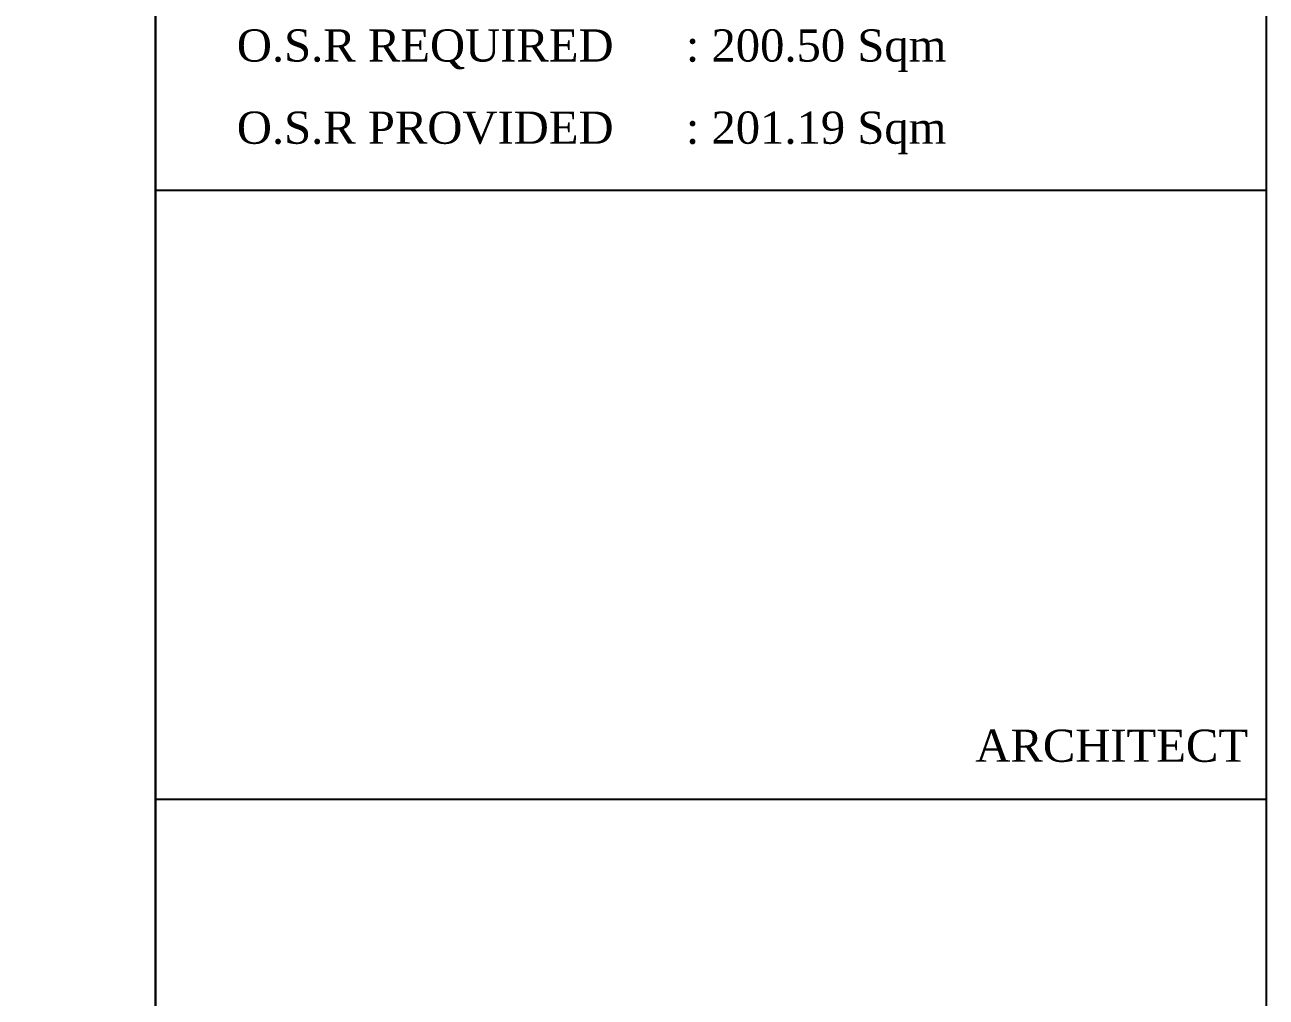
# Model space of a CAD drawing. Header units: metres. Extents: x 3660 to 3928, y -2018 to -1928.
# Drawn here: x 3748.22 to 3765.78, y -1991.59 to -1977.84 of the extents above; entities that cross this region are included whole.
import ezdxf

# ---------------------------------------------------------------- set-up
doc = ezdxf.new("R2010")
doc.units = ezdxf.units.M
doc.header["$LTSCALE"] = 2
doc.linetypes.add('CONTINOUS', pattern=[0])
doc.linetypes.add('PHANTOM', pattern=[2.5, 1.25, -0.25, 0.25, -0.25, 0.25, -0.25])
doc.layers.add('3', color=4, linetype='PHANTOM')
doc.styles.add('ANAND', font='times.ttf')

msp = doc.modelspace()

# ---------------------------------------------------------------- linework, layer by layer
at = {"linetype": 'CONTINOUS', "extrusion": (6.20985e-10, 1.01595e-05, 1)}
msp.add_line((3750.06695, -1980.18205, 0.02604), (3765.77929, -1980.18191, 0.02471), dxfattribs=at)
at = {"extrusion": (1.1511e-12, -3.88668e-05, 1)}
msp.add_line((3750.06687, -1988.79241, 0.0005), (3765.77923, -1988.79241, 0.0005), dxfattribs=at)
at = {"elevation": 0.00174}
msp.add_lwpolyline([(3660.38634, -1934.83478), (3660.38634, -2005.34153), (3750.06687, -2005.34153), (3750.06687, -1934.83478)], close=True, dxfattribs=at)
at = {"layer": '3', "color": 6, "linetype": 'CONTINOUS'}
for p, q in [((3750.06687, -1934.83478, 0.00169), (3750.06687, -2005.34153, 0.00169)), ((3765.77923, -1934.83478, 0.00169), (3765.77923, -2005.34153, 0.00169))]:
    msp.add_line(p, q, dxfattribs=at)

# ---------------------------------------------------------------- texts
at = {"extrusion": (-0.001811, 0.000134517, 0.999998), "style": 'ANAND'}
for s, p in [('O.S.R REQUIRED', (3751.21125, -1978.36274, -7.03499)), (': 200.50 Sqm', (3757.5632, -1978.36281, -7.02976)), ('O.S.R PROVIDED', (3751.21124, -1979.52491, -7.03495)), (': 201.19 Sqm', (3757.56319, -1979.52498, -7.02973))]:
    msp.add_text(s, height=0.4552653, rotation=359.999914, dxfattribs=at).set_placement(p)
at = {"extrusion": (1.1511e-12, -3.88668e-05, 1), "style": 'ANAND'}
msp.add_text('ARCHITECT', height=0.455265, rotation=359.999914, dxfattribs=at).set_placement((3761.66477, -1988.26514, 0.07812))

doc.saveas('drawing.dxf')
